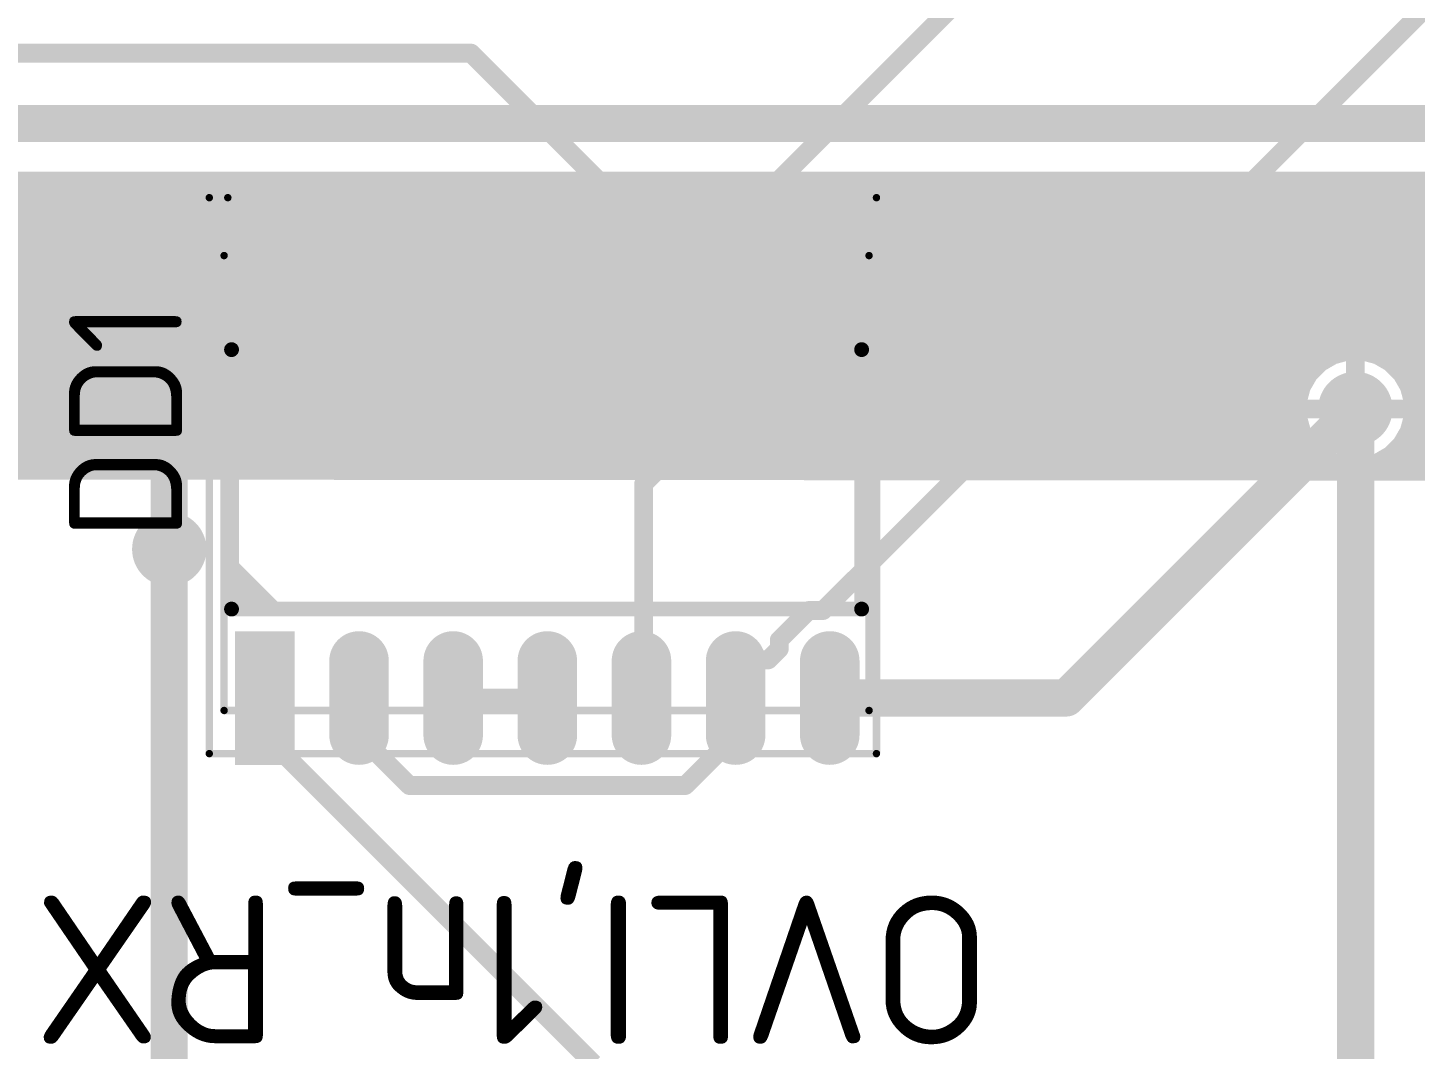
# Model space of a CAD drawing. Header units: inches. Extents: x 0 to 220, y -79 to 15.
# Drawn here: x 80.29 to 99.01, y -22.94 to -9.16 of the extents above; entities that cross this region are included whole.
import ezdxf

# ---------------------------------------------------------------- set-up
doc = ezdxf.new("R2010")
doc.units = ezdxf.units.IN
for name, color, linetype in [('Bottom Layer- Bottom', 5, 'Continuous'), ('Bottom Solder- Bot Mask', 6, 'Continuous'), ('Mechanical 13', 56, 'Continuous'), ('Mechanical 15', 56, 'Continuous'), ('Top Layer- Top', 1, 'Continuous'), ('Top Overlay- Top Silk', 2, 'Continuous'), ('Top Paste- Top Paste', 8, 'Continuous'), ('Top Solder- Top Mask', 216, 'Continuous')]:
    doc.layers.add(name, color=color, linetype=linetype)
doc.styles.add('GOST type B', font='', dxfattribs={"height": 0.2})
doc.styles.get('GOST type B').set_extended_font_data('GOST type B')

# ---------------------------------------------------------------- blocks, each defined once
blk = doc.blocks.new('14______41')
at = {"layer": 'Mechanical 13'}
h = blk.add_hatch(color=56, dxfattribs=at)
edge = h.paths.add_edge_path()
edge.add_arc((0.499999, 0), 0.2499995, 0, 360)
at = {"layer": 'Top Layer- Top'}
blk.add_hatch(color=7, dxfattribs=at).paths.add_polyline_path([(-0.7999996699999999, 0.2999994), (0.7999996699999999, 0.2999994), (0.7999996699999999, -0.2999994), (-0.7999996699999999, -0.2999994)])
h = blk.add_hatch(color=7, dxfattribs=at)
edge = h.paths.add_edge_path()
edge.add_arc((5.400000629999999, 0), 0.2999994, 90, 270)
edge.add_line((5.400000629999999, -0.2999994), (6.40000117, -0.2999994))
edge.add_arc((6.40000117, 0), 0.2999994, 270, 450)
edge.add_line((6.40000117, 0.2999994), (5.400000629999999, 0.2999994))
h = blk.add_hatch(color=7, dxfattribs=at)
edge = h.paths.add_edge_path()
edge.add_arc((-0.5000002699999999, -1.27), 0.2999994, 90, 270)
edge.add_line((-0.5000002699999999, -1.5699994), (0.5000002699999999, -1.5699994))
edge.add_arc((0.5000002699999999, -1.27), 0.2999994, 270, 450)
edge.add_line((0.5000002699999999, -0.9700006), (-0.5000002699999999, -0.9700006))
h = blk.add_hatch(color=7, dxfattribs=at)
edge = h.paths.add_edge_path()
edge.add_arc((5.400000629999999, -1.27), 0.2999994, 90, 270)
edge.add_line((5.400000629999999, -1.5699994), (6.40000117, -1.5699994))
edge.add_arc((6.40000117, -1.27), 0.2999994, 270, 450)
edge.add_line((6.40000117, -0.9700006), (5.400000629999999, -0.9700006))
h = blk.add_hatch(color=7, dxfattribs=at)
edge = h.paths.add_edge_path()
edge.add_arc((-0.5000028099999999, -2.54000254), 0.2999994, 90, 270)
edge.add_line((-0.5000028099999999, -2.84000194), (0.4999977299999999, -2.84000194))
edge.add_arc((0.49999773, -2.54000254), 0.2999994, 270, 450)
edge.add_line((0.49999773, -2.24000314), (-0.5000028099999998, -2.24000314))
h = blk.add_hatch(color=7, dxfattribs=at)
edge = h.paths.add_edge_path()
edge.add_arc((5.40000317, -2.54000254), 0.2999994, 90, 270)
edge.add_line((5.40000317, -2.84000194), (6.40000371, -2.84000194))
edge.add_arc((6.40000371, -2.54000254), 0.2999994, 270, 450)
edge.add_line((6.40000371, -2.24000314), (5.40000317, -2.24000314))
h = blk.add_hatch(color=7, dxfattribs=at)
edge = h.paths.add_edge_path()
edge.add_arc((-0.49999773, -3.81), 0.2999994, 90, 270)
edge.add_line((-0.49999773, -4.1099994), (0.5000028099999998, -4.1099994))
edge.add_arc((0.5000028099999999, -3.81), 0.2999994, 270, 450)
edge.add_line((0.5000028099999999, -3.5100006), (-0.4999977299999999, -3.5100006))
h = blk.add_hatch(color=7, dxfattribs=at)
edge = h.paths.add_edge_path()
edge.add_arc((5.400000629999999, -3.81), 0.2999994, 90, 270)
edge.add_line((5.400000629999999, -4.1099994), (6.40000117, -4.1099994))
edge.add_arc((6.40000117, -3.81), 0.2999994, 270, 450)
edge.add_line((6.40000117, -3.5100006), (5.400000629999999, -3.5100006))
h = blk.add_hatch(color=7, dxfattribs=at)
edge = h.paths.add_edge_path()
edge.add_arc((-0.5000002699999999, -5.08), 0.2999994, 90, 270)
edge.add_line((-0.5000002699999999, -5.3799994), (0.5000002699999999, -5.3799994))
edge.add_arc((0.5000002699999999, -5.08), 0.2999994, 270, 450)
edge.add_line((0.5000002699999999, -4.780000599999999), (-0.5000002699999999, -4.780000599999999))
h = blk.add_hatch(color=7, dxfattribs=at)
edge = h.paths.add_edge_path()
edge.add_arc((5.40000317, -5.08), 0.2999994, 90, 270)
edge.add_line((5.40000317, -5.3799994), (6.40000371, -5.3799994))
edge.add_arc((6.40000371, -5.08), 0.2999994, 270, 450)
edge.add_line((6.40000371, -4.780000599999999), (5.40000317, -4.780000599999999))
h = blk.add_hatch(color=7, dxfattribs=at)
edge = h.paths.add_edge_path()
edge.add_arc((-0.5000002699999999, -6.350002539999999), 0.2999994, 90, 270)
edge.add_line((-0.5000002699999999, -6.65000194), (0.5000002699999999, -6.65000194))
edge.add_arc((0.5000002699999999, -6.350002539999999), 0.2999994, 270, 450)
edge.add_line((0.5000002699999999, -6.050003139999999), (-0.5000002699999999, -6.050003139999999))
h = blk.add_hatch(color=7, dxfattribs=at)
edge = h.paths.add_edge_path()
edge.add_arc((5.400000629999999, -6.35), 0.2999994, 90, 270)
edge.add_line((5.400000629999999, -6.6499994), (6.40000117, -6.6499994))
edge.add_arc((6.40000117, -6.35), 0.2999994, 270, 450)
edge.add_line((6.40000117, -6.0500006), (5.400000629999999, -6.0500006))
h = blk.add_hatch(color=7, dxfattribs=at)
edge = h.paths.add_edge_path()
edge.add_arc((-0.5000002699999999, -7.61999746), 0.2999994, 90, 270)
edge.add_line((-0.5000002699999999, -7.919996859999999), (0.5000002699999999, -7.919996859999999))
edge.add_arc((0.5000002699999999, -7.61999746), 0.2999994, 270, 450)
edge.add_line((0.5000002699999999, -7.319998060000001), (-0.5000002699999999, -7.319998060000001))
h = blk.add_hatch(color=7, dxfattribs=at)
edge = h.paths.add_edge_path()
edge.add_arc((5.400000629999999, -7.62000254), 0.2999994, 90, 270)
edge.add_line((5.400000629999999, -7.92000194), (6.40000117, -7.92000194))
edge.add_arc((6.40000117, -7.62000254), 0.2999994, 270, 450)
edge.add_line((6.40000117, -7.320003139999999), (5.400000629999999, -7.320003139999999))
at = {"layer": 'Top Overlay- Top Silk'}
blk.add_hatch(color=2, dxfattribs=at).paths.add_polyline_path([(1.1999976, 0.4500016399999999), (1.20002554, -0.26997152), (1.9200241, 0.45002704)])
at = {"layer": 'Top Paste- Top Paste'}
blk.add_hatch(color=7, dxfattribs=at).paths.add_polyline_path([(-0.7999996699999999, 0.2999994), (0.7999996699999999, 0.2999994), (0.7999996699999999, -0.2999994), (-0.7999996699999999, -0.2999994)])
h = blk.add_hatch(color=7, dxfattribs=at)
edge = h.paths.add_edge_path()
edge.add_arc((5.400000629999999, 0), 0.2999994, 90, 270)
edge.add_line((5.400000629999999, -0.2999994), (6.40000117, -0.2999994))
edge.add_arc((6.40000117, 0), 0.2999994, 270, 450)
edge.add_line((6.40000117, 0.2999994), (5.400000629999999, 0.2999994))
h = blk.add_hatch(color=7, dxfattribs=at)
edge = h.paths.add_edge_path()
edge.add_arc((-0.5000002699999999, -1.27), 0.2999994, 90, 270)
edge.add_line((-0.5000002699999999, -1.5699994), (0.5000002699999999, -1.5699994))
edge.add_arc((0.5000002699999999, -1.27), 0.2999994, 270, 450)
edge.add_line((0.5000002699999999, -0.9700006), (-0.5000002699999999, -0.9700006))
h = blk.add_hatch(color=7, dxfattribs=at)
edge = h.paths.add_edge_path()
edge.add_arc((5.400000629999999, -1.27), 0.2999994, 90, 270)
edge.add_line((5.400000629999999, -1.5699994), (6.40000117, -1.5699994))
edge.add_arc((6.40000117, -1.27), 0.2999994, 270, 450)
edge.add_line((6.40000117, -0.9700006), (5.400000629999999, -0.9700006))
h = blk.add_hatch(color=7, dxfattribs=at)
edge = h.paths.add_edge_path()
edge.add_arc((-0.5000028099999999, -2.54000254), 0.2999994, 90, 270)
edge.add_line((-0.5000028099999999, -2.84000194), (0.4999977299999999, -2.84000194))
edge.add_arc((0.49999773, -2.54000254), 0.2999994, 270, 450)
edge.add_line((0.49999773, -2.24000314), (-0.5000028099999998, -2.24000314))
h = blk.add_hatch(color=7, dxfattribs=at)
edge = h.paths.add_edge_path()
edge.add_arc((5.40000317, -2.54000254), 0.2999994, 90, 270)
edge.add_line((5.40000317, -2.84000194), (6.40000371, -2.84000194))
edge.add_arc((6.40000371, -2.54000254), 0.2999994, 270, 450)
edge.add_line((6.40000371, -2.24000314), (5.40000317, -2.24000314))
h = blk.add_hatch(color=7, dxfattribs=at)
edge = h.paths.add_edge_path()
edge.add_arc((-0.49999773, -3.81), 0.2999994, 90, 270)
edge.add_line((-0.49999773, -4.1099994), (0.5000028099999998, -4.1099994))
edge.add_arc((0.5000028099999999, -3.81), 0.2999994, 270, 450)
edge.add_line((0.5000028099999999, -3.5100006), (-0.4999977299999999, -3.5100006))
h = blk.add_hatch(color=7, dxfattribs=at)
edge = h.paths.add_edge_path()
edge.add_arc((5.400000629999999, -3.81), 0.2999994, 90, 270)
edge.add_line((5.400000629999999, -4.1099994), (6.40000117, -4.1099994))
edge.add_arc((6.40000117, -3.81), 0.2999994, 270, 450)
edge.add_line((6.40000117, -3.5100006), (5.400000629999999, -3.5100006))
h = blk.add_hatch(color=7, dxfattribs=at)
edge = h.paths.add_edge_path()
edge.add_arc((-0.5000002699999999, -5.08), 0.2999994, 90, 270)
edge.add_line((-0.5000002699999999, -5.3799994), (0.5000002699999999, -5.3799994))
edge.add_arc((0.5000002699999999, -5.08), 0.2999994, 270, 450)
edge.add_line((0.5000002699999999, -4.780000599999999), (-0.5000002699999999, -4.780000599999999))
h = blk.add_hatch(color=7, dxfattribs=at)
edge = h.paths.add_edge_path()
edge.add_arc((5.40000317, -5.08), 0.2999994, 90, 270)
edge.add_line((5.40000317, -5.3799994), (6.40000371, -5.3799994))
edge.add_arc((6.40000371, -5.08), 0.2999994, 270, 450)
edge.add_line((6.40000371, -4.780000599999999), (5.40000317, -4.780000599999999))
h = blk.add_hatch(color=7, dxfattribs=at)
edge = h.paths.add_edge_path()
edge.add_arc((-0.5000002699999999, -6.350002539999999), 0.2999994, 90, 270)
edge.add_line((-0.5000002699999999, -6.65000194), (0.5000002699999999, -6.65000194))
edge.add_arc((0.5000002699999999, -6.350002539999999), 0.2999994, 270, 450)
edge.add_line((0.5000002699999999, -6.050003139999999), (-0.5000002699999999, -6.050003139999999))
h = blk.add_hatch(color=7, dxfattribs=at)
edge = h.paths.add_edge_path()
edge.add_arc((5.400000629999999, -6.35), 0.2999994, 90, 270)
edge.add_line((5.400000629999999, -6.6499994), (6.40000117, -6.6499994))
edge.add_arc((6.40000117, -6.35), 0.2999994, 270, 450)
edge.add_line((6.40000117, -6.0500006), (5.400000629999999, -6.0500006))
h = blk.add_hatch(color=7, dxfattribs=at)
edge = h.paths.add_edge_path()
edge.add_arc((-0.5000002699999999, -7.61999746), 0.2999994, 90, 270)
edge.add_line((-0.5000002699999999, -7.919996859999999), (0.5000002699999999, -7.919996859999999))
edge.add_arc((0.5000002699999999, -7.61999746), 0.2999994, 270, 450)
edge.add_line((0.5000002699999999, -7.319998060000001), (-0.5000002699999999, -7.319998060000001))
h = blk.add_hatch(color=7, dxfattribs=at)
edge = h.paths.add_edge_path()
edge.add_arc((5.400000629999999, -7.62000254), 0.2999994, 90, 270)
edge.add_line((5.400000629999999, -7.92000194), (6.40000117, -7.92000194))
edge.add_arc((6.40000117, -7.62000254), 0.2999994, 270, 450)
edge.add_line((6.40000117, -7.320003139999999), (5.400000629999999, -7.320003139999999))
at = {"layer": 'Top Solder- Top Mask'}
blk.add_hatch(color=7, dxfattribs=at).paths.add_polyline_path([(-0.90159967, 0.4015993999999999), (0.90159967, 0.4015993999999999), (0.90159967, -0.4015993999999999), (-0.90159967, -0.4015993999999999)])
h = blk.add_hatch(color=7, dxfattribs=at)
edge = h.paths.add_edge_path()
edge.add_arc((5.400000629999999, 0), 0.4015993999999999, 90, 270)
edge.add_line((5.400000629999999, -0.4015993999999999), (6.40000117, -0.4015993999999999))
edge.add_arc((6.40000117, 0), 0.4015993999999999, 270, 450)
edge.add_line((6.40000117, 0.4015993999999999), (5.400000629999999, 0.4015993999999999))
h = blk.add_hatch(color=7, dxfattribs=at)
edge = h.paths.add_edge_path()
edge.add_arc((-0.5000002699999999, -1.27), 0.4015993999999999, 90, 270)
edge.add_line((-0.5000002699999999, -1.6715994), (0.5000002699999999, -1.6715994))
edge.add_arc((0.5000002699999999, -1.27), 0.4015993999999999, 270, 450)
edge.add_line((0.5000002699999999, -0.8684005999999999), (-0.5000002699999999, -0.8684005999999999))
h = blk.add_hatch(color=7, dxfattribs=at)
edge = h.paths.add_edge_path()
edge.add_arc((5.400000629999999, -1.27), 0.4015993999999999, 90, 270)
edge.add_line((5.400000629999999, -1.6715994), (6.40000117, -1.6715994))
edge.add_arc((6.40000117, -1.27), 0.4015993999999999, 270, 450)
edge.add_line((6.40000117, -0.8684005999999999), (5.400000629999999, -0.8684005999999999))
h = blk.add_hatch(color=7, dxfattribs=at)
edge = h.paths.add_edge_path()
edge.add_arc((-0.5000028099999999, -2.54000254), 0.4015993999999999, 90, 270)
edge.add_line((-0.5000028099999999, -2.94160194), (0.4999977299999999, -2.94160194))
edge.add_arc((0.49999773, -2.54000254), 0.4015993999999999, 270, 450)
edge.add_line((0.49999773, -2.13840314), (-0.5000028099999998, -2.13840314))
h = blk.add_hatch(color=7, dxfattribs=at)
edge = h.paths.add_edge_path()
edge.add_arc((5.40000317, -2.54000254), 0.4015993999999999, 90, 270)
edge.add_line((5.40000317, -2.94160194), (6.40000371, -2.94160194))
edge.add_arc((6.40000371, -2.54000254), 0.4015993999999999, 270, 450)
edge.add_line((6.40000371, -2.13840314), (5.40000317, -2.13840314))
h = blk.add_hatch(color=7, dxfattribs=at)
edge = h.paths.add_edge_path()
edge.add_arc((-0.49999773, -3.81), 0.4015993999999999, 90, 270)
edge.add_line((-0.49999773, -4.211599399999999), (0.5000028099999998, -4.211599399999999))
edge.add_arc((0.5000028099999999, -3.81), 0.4015993999999999, 270, 450)
edge.add_line((0.5000028099999999, -3.4084006), (-0.4999977299999999, -3.4084006))
h = blk.add_hatch(color=7, dxfattribs=at)
edge = h.paths.add_edge_path()
edge.add_arc((5.400000629999999, -3.81), 0.4015993999999999, 90, 270)
edge.add_line((5.400000629999999, -4.211599399999999), (6.40000117, -4.211599399999999))
edge.add_arc((6.40000117, -3.81), 0.4015993999999999, 270, 450)
edge.add_line((6.40000117, -3.4084006), (5.400000629999999, -3.4084006))
h = blk.add_hatch(color=7, dxfattribs=at)
edge = h.paths.add_edge_path()
edge.add_arc((-0.5000002699999999, -5.08), 0.4015993999999999, 90, 270)
edge.add_line((-0.5000002699999999, -5.481599399999999), (0.5000002699999999, -5.481599399999999))
edge.add_arc((0.5000002699999999, -5.08), 0.4015993999999999, 270, 450)
edge.add_line((0.5000002699999999, -4.6784006), (-0.5000002699999999, -4.6784006))
h = blk.add_hatch(color=7, dxfattribs=at)
edge = h.paths.add_edge_path()
edge.add_arc((5.40000317, -5.08), 0.4015993999999999, 90, 270)
edge.add_line((5.40000317, -5.481599399999999), (6.40000371, -5.481599399999999))
edge.add_arc((6.40000371, -5.08), 0.4015993999999999, 270, 450)
edge.add_line((6.40000371, -4.6784006), (5.40000317, -4.6784006))
h = blk.add_hatch(color=7, dxfattribs=at)
edge = h.paths.add_edge_path()
edge.add_arc((-0.5000002699999999, -6.350002539999999), 0.4015993999999999, 90, 270)
edge.add_line((-0.5000002699999999, -6.75160194), (0.5000002699999999, -6.75160194))
edge.add_arc((0.5000002699999999, -6.350002539999999), 0.4015993999999999, 270, 450)
edge.add_line((0.5000002699999999, -5.94840314), (-0.5000002699999999, -5.94840314))
h = blk.add_hatch(color=7, dxfattribs=at)
edge = h.paths.add_edge_path()
edge.add_arc((5.400000629999999, -6.35), 0.4015993999999999, 90, 270)
edge.add_line((5.400000629999999, -6.7515994), (6.40000117, -6.7515994))
edge.add_arc((6.40000117, -6.35), 0.4015993999999999, 270, 450)
edge.add_line((6.40000117, -5.9484006), (5.400000629999999, -5.9484006))
h = blk.add_hatch(color=7, dxfattribs=at)
edge = h.paths.add_edge_path()
edge.add_arc((-0.5000002699999999, -7.61999746), 0.4015993999999999, 90, 270)
edge.add_line((-0.5000002699999999, -8.021596859999999), (0.5000002699999999, -8.021596859999999))
edge.add_arc((0.5000002699999999, -7.61999746), 0.4015993999999999, 270, 450)
edge.add_line((0.5000002699999999, -7.21839806), (-0.5000002699999999, -7.21839806))
h = blk.add_hatch(color=7, dxfattribs=at)
edge = h.paths.add_edge_path()
edge.add_arc((5.400000629999999, -7.62000254), 0.4015993999999999, 90, 270)
edge.add_line((5.400000629999999, -8.02160194), (6.40000117, -8.02160194))
edge.add_arc((6.40000117, -7.62000254), 0.4015993999999999, 270, 450)
edge.add_line((6.40000117, -7.218403139999999), (5.400000629999999, -7.218403139999999))
at = {"layer": 'Mechanical 13'}
for points in [[(-0.16826484, 0.5500497, 0.0999998, 0.0999998, 0), (5.96853772, 0.5500497, 0.0999998, 0.0999998, 0)], [(-0.16826484, 0.5500497, 0.0999998, 0.0999998, 0), (-0.16826484, -8.150001479999998, 0.0999998, 0.0999998, 0)], [(5.96853772, 0.5500497, 0.0999998, 0.0999998, 0), (5.96853772, -8.1499964, 0.0999998, 0.0999998, 0)], [(5.96853772, -8.1499964, 0.0999998, 0.0999998, 0), (-0.16826484, -8.150001479999998, 0.0999998, 0.0999998, 0)]]:
    blk.add_lwpolyline(points, format="xyseb", dxfattribs=at)
for points in [[(-0.19326352, 0.5500497, 0.0499999, 0.0499999, 1), (-0.14326616, 0.5500497, 0.0499999, 0.0499999, 1)], [(-0.19326352, 0.5500497, 0.0499999, 0.0499999, 1), (-0.14326616, 0.5500497, 0.0499999, 0.0499999, 1)], [(5.94353904, 0.5500497, 0.0499999, 0.0499999, 1), (5.9935364, 0.5500497, 0.0499999, 0.0499999, 1)], [(5.94353904, 0.5500497, 0.0499999, 0.0499999, 1), (5.9935364, 0.5500497, 0.0499999, 0.0499999, 1)], [(-0.19326352, -8.150001479999998, 0.0499999, 0.0499999, 1), (-0.14326616, -8.150001479999998, 0.0499999, 0.0499999, 1)], [(-0.19326352, -8.150001479999998, 0.0499999, 0.0499999, 1), (-0.14326616, -8.150001479999998, 0.0499999, 0.0499999, 1)], [(5.94353904, -8.1499964, 0.0499999, 0.0499999, 1), (5.9935364, -8.1499964, 0.0499999, 0.0499999, 1)], [(5.94353904, -8.1499964, 0.0499999, 0.0499999, 1), (5.9935364, -8.1499964, 0.0499999, 0.0499999, 1)]]:
    blk.add_lwpolyline(points, format="xyseb", close=True, dxfattribs=at)
at = {"layer": 'Mechanical 15'}
for points in [[(-0.7499985, 0.75000104, 0.0999998, 0.0999998, 0), (-0.75000104, -8.24999874, 0.0999998, 0.0999998, 0)], [(-0.7499985, 0.75000104, 0.0999998, 0.0999998, 0), (6.7499992, 0.75000104, 0.0999998, 0.0999998, 0)], [(6.7499992, 0.75000104, 0.0999998, 0.0999998, 0), (6.7499992, 0.499999, 0.0999998, 0.0999998, 0)], [(6.7499992, 0.499999, 0.0999998, 0.0999998, 0), (6.750001739999999, -8.24999874, 0.0999998, 0.0999998, 0)], [(-0.75000104, -8.24999874, 0.0999998, 0.0999998, 0), (6.750001739999999, -8.24999874, 0.0999998, 0.0999998, 0)]]:
    blk.add_lwpolyline(points, format="xyseb", dxfattribs=at)
for points in [[(-0.77499718, 0.75000104, 0.0499999, 0.0499999, 1), (-0.72499982, 0.75000104, 0.0499999, 0.0499999, 1)], [(-0.77499718, 0.75000104, 0.0499999, 0.0499999, 1), (-0.72499982, 0.75000104, 0.0499999, 0.0499999, 1)], [(6.725000519999999, 0.75000104, 0.0499999, 0.0499999, 1), (6.774997879999999, 0.75000104, 0.0499999, 0.0499999, 1)], [(6.725000519999999, 0.75000104, 0.0499999, 0.0499999, 1), (6.774997879999999, 0.75000104, 0.0499999, 0.0499999, 1)], [(6.725000519999999, 0.499999, 0.0499999, 0.0499999, 1), (6.774997879999999, 0.499999, 0.0499999, 0.0499999, 1)], [(6.725000519999999, 0.499999, 0.0499999, 0.0499999, 1), (6.774997879999999, 0.499999, 0.0499999, 0.0499999, 1)], [(-0.77499972, -8.24999874, 0.0499999, 0.0499999, 1), (-0.72500236, -8.24999874, 0.0499999, 0.0499999, 1)], [(-0.77499972, -8.24999874, 0.0499999, 0.0499999, 1), (-0.72500236, -8.24999874, 0.0499999, 0.0499999, 1)], [(6.72500306, -8.24999874, 0.0499999, 0.0499999, 1), (6.775000419999999, -8.24999874, 0.0499999, 0.0499999, 1)], [(6.72500306, -8.24999874, 0.0499999, 0.0499999, 1), (6.775000419999999, -8.24999874, 0.0499999, 0.0499999, 1)]]:
    blk.add_lwpolyline(points, format="xyseb", close=True, dxfattribs=at)
at = {"layer": 'Top Overlay- Top Silk'}
for points in [[(1.1999976, 0.4500016399999999, 0.1999996, 0.1999996, 0), (4.7000033, 0.4499991, 0.1999996, 0.1999996, 0)], [(1.1999976, 0.4500016399999999, 0.1999996, 0.1999996, 0), (1.20000014, -8.04999914, 0.1999996, 0.1999996, 0)], [(4.7000033, 0.4499991, 0.1999996, 0.1999996, 0), (4.699998219999999, -8.04999914, 0.1999996, 0.1999996, 0)], [(1.20000014, -8.04999914, 0.1999996, 0.1999996, 0), (4.699998219999999, -8.04999914, 0.1999996, 0.1999996, 0)]]:
    blk.add_lwpolyline(points, format="xyseb", dxfattribs=at)
for points in [[(1.1499977, 0.4500016399999999, 0.0999998, 0.0999998, 1), (1.2499975, 0.4500016399999999, 0.0999998, 0.0999998, 1)], [(1.1499977, 0.4500016399999999, 0.0999998, 0.0999998, 1), (1.2499975, 0.4500016399999999, 0.0999998, 0.0999998, 1)], [(4.6500034, 0.4499991, 0.0999998, 0.0999998, 1), (4.7500032, 0.4499991, 0.0999998, 0.0999998, 1)], [(4.6500034, 0.4499991, 0.0999998, 0.0999998, 1), (4.7500032, 0.4499991, 0.0999998, 0.0999998, 1)], [(1.15000024, -8.04999914, 0.0999998, 0.0999998, 1), (1.25000004, -8.04999914, 0.0999998, 0.0999998, 1)], [(1.15000024, -8.04999914, 0.0999998, 0.0999998, 1), (1.25000004, -8.04999914, 0.0999998, 0.0999998, 1)], [(4.64999832, -8.04999914, 0.0999998, 0.0999998, 1), (4.74999812, -8.04999914, 0.0999998, 0.0999998, 1)], [(4.64999832, -8.04999914, 0.0999998, 0.0999998, 1), (4.74999812, -8.04999914, 0.0999998, 0.0999998, 1)]]:
    blk.add_lwpolyline(points, format="xyseb", close=True, dxfattribs=at)

msp = doc.modelspace()

# ---------------------------------------------------------------- hatches: boundary and pattern name
at = {"layer": 'Bottom Layer- Bottom'}
h = msp.add_hatch(color=5, dxfattribs=at)
h.paths.add_polyline_path([(218.99999888, -19.90000084), (216.04287246, -19.90000084), (215.90399542, -19.71901314), (215.90399542, -19.4809872), (215.84239026, -19.25107148), (215.72337602, -19.0449327), (215.55506546, -18.87662214), (215.34892668, -18.7576079), (215.2436894, -18.72941136), (215.2436894, -18.47059044), (215.3489343, -18.44239136), (215.55507308, -18.32337712), (215.72338364, -18.15506656), (215.84239788, -17.94892778), (215.90400304, -17.71901206), (215.90400304, -17.48098358), (215.84239788, -17.25106786), (215.72338364, -17.04492908), (215.55507308, -16.87661852), (215.3489343, -16.75760428), (215.24371226, -16.72941028), (215.24371226, -16.4705919), (215.3489343, -16.4423979), (215.55507308, -16.32338366), (215.72338364, -16.1550731), (215.84239788, -15.94893432), (215.90400304, -15.7190186), (215.90400304, -15.48099012), (215.84239788, -15.2510744), (215.72338364, -15.04493562), (215.55507308, -14.87662506), (215.3489343, -14.75761082), (215.24369448, -14.72941174), (215.24369448, -14.47059336), (215.34893684, -14.44239428), (215.55507562, -14.32338004), (215.72338618, -14.15506948), (215.84240042, -13.9489307), (215.90400558, -13.71901498), (215.90400558, -13.4809865), (215.84240042, -13.25107078), (215.72338618, -13.044932), (215.55507562, -12.87662144), (215.34893684, -12.7576072), (215.24369702, -12.72940812), (215.24369702, -12.47058974), (215.34893684, -12.44239066), (215.55507562, -12.32337642), (215.72338618, -12.15506586), (215.84240042, -11.94892708), (215.90400558, -11.71901136), (215.90400558, -11.48098288), (215.84240042, -11.25106716), (215.72338618, -11.04492838), (215.55507562, -10.87661782), (215.34893684, -10.75760358), (215.24371226, -10.72940958), (215.24371226, -10.47058866), (215.34892922, -10.4423972), (215.555068, -10.32338296), (215.72337856, -10.1550724), (215.8423928, -9.94893362), (215.90186182, -9.726993499999999), (215.00000434, -9.726993499999999), (215.00000434, -9.4729935), (215.90185674, -9.4729935), (215.8423928, -9.251073700000001), (215.72337856, -9.04493492), (215.555068, -8.87662436), (215.34892922, -8.757610119999999), (215.2436894, -8.72941104), (215.2436894, -8.47059266), (215.34893176, -8.44239358), (215.55507054, -8.323379339999999), (215.7233811, -8.15506878), (215.84239534, -7.94893), (215.9040005, -7.71901428), (215.9040005, -7.480985799999999), (215.84239534, -7.251070079999999), (215.7233811, -7.044931299999999), (215.55507054, -6.87662074), (215.34893176, -6.7576065), (215.11901604, -6.69600134), (214.88098756, -6.69600134), (214.65107184, -6.7576065), (214.44493306, -6.87662074), (214.2766225, -7.044931299999999), (214.15760826, -7.251070079999999), (214.15399892, -7.2645397), (213.90399942, -7.23162638), (213.90399942, -6.6959988), (213.12700834, -6.6959988), (213.12700834, -7.599984799999999), (213.00000834, -7.599984799999999), (213.00000834, -7.726984799999999), (212.09600202, -7.726984799999999), (212.09600202, -8.5039962), (212.63164738, -8.5039962), (212.6645607, -8.753995699999999), (212.6510733, -8.757610119999999), (212.44493452, -8.87662436), (212.27662396, -9.04493492), (212.15760972, -9.251073700000001), (212.09600456, -9.48098942), (212.09600456, -9.719017899999999), (212.15760972, -9.94893362), (212.27662396, -10.1550724), (212.44493452, -10.32338296), (212.6510733, -10.4423972), (212.7563055, -10.47059374), (212.7563055, -10.72941212), (212.65106822, -10.7576112), (212.44492944, -10.87662544), (212.27661888, -11.044936), (212.15760464, -11.25107478), (212.09599948, -11.4809905), (212.09599948, -11.71901898), (212.15760464, -11.9489347), (212.27661888, -12.15507348), (212.44492944, -12.32338404), (212.65106822, -12.44239828), (212.7563055, -12.47059482), (212.7563055, -12.72941574), (212.65107076, -12.75761228), (212.44493198, -12.87662652), (212.27662142, -13.04493708), (212.15760718, -13.25107586), (212.09814578, -13.47299312), (213.00000834, -13.47299312), (213.00000834, -13.72699312), (212.09813816, -13.72699312), (212.15760718, -13.94893578), (212.27662142, -14.15507456), (212.44493198, -14.32338512), (212.65107076, -14.44239936), (212.75628772, -14.47059082), (212.75628772, -14.72941174), (212.65107076, -14.7576032), (212.44493198, -14.87661744), (212.27662142, -15.044928), (212.15760718, -15.25106678), (212.09600202, -15.4809825), (212.09600202, -15.71901098), (212.15760718, -15.9489267), (212.27662142, -16.15506548), (212.44493198, -16.32337604), (212.65107076, -16.44239028), (212.75631058, -16.47058936), (212.75631058, -16.72940774), (212.65107076, -16.75760682), (212.44493198, -16.87662106), (212.27662142, -17.04493162), (212.15760718, -17.2510704), (212.09814578, -17.47298512), (213.0000058, -17.47298512), (213.0000058, -17.72698512), (212.09813816, -17.72698512), (212.15760718, -17.94893032), (212.27662142, -18.1550691), (212.44493198, -18.32337966), (212.65107076, -18.4423939), (212.75629788, -18.4705879), (212.75629788, -18.72940882), (212.65106314, -18.75760536), (212.44492436, -18.8766196), (212.2766138, -19.04493016), (212.15759956, -19.25106894), (212.0959944, -19.48098466), (212.0959944, -19.7190106), (211.95711482, -19.90000084), (210.07527708, -19.90000084), (208.88846462, -18.71318838), (208.88846462, -18.09549848), (208.85889394, -17.94683736), (208.77468532, -17.82081272), (205.74196088, -14.78808828), (205.78899914, -14.61253618), (205.78899914, -14.37845994), (205.72841506, -14.15235676), (205.61137694, -13.94963936), (205.44585784, -13.78412026), (205.24314044, -13.66708214), (205.01703726, -13.60649806), (204.78296102, -13.60649806), (204.55685784, -13.66708214), (204.35414044, -13.78412026), (204.18862134, -13.94963936), (204.07158322, -14.15235676), (204.01099914, -14.37845994), (204.01099914, -14.52259732), (203.76099964, -14.58958474), (203.7113782, -14.50363876), (203.5458591, -14.33811966), (203.3431417, -14.22108154), (203.11703852, -14.16049746), (202.88296228, -14.16049746), (202.6568591, -14.22108154), (202.4541417, -14.33811966), (202.2886226, -14.50363876), (202.17158448, -14.70635616), (202.1110004, -14.93245934), (202.1110004, -15.16653304), (202.04664442, -15.25040384), (201.77983012, -15.27061208), (201.57711526, -15.15357396), (201.35101208, -15.09298988), (201.11693584, -15.09298988), (200.89083266, -15.15357396), (200.68811526, -15.27061208), (200.6451283, -15.31359904), (173.26689756, -15.31359904), (173.24999894, -15.26948686), (173.19999904, -15.31948676), (137.18450846, -15.29393944), (137.08102886, -15.04386628), (137.12333002, -15.00156512), (137.20943094, -14.8524341), (137.24304022, -14.72699874), (135.95696202, -14.72699874), (135.9905713, -14.8524341), (136.07667222, -15.00156512), (136.11829012, -15.04318302), (136.0146632, -15.2931114), (72.63029923999999, -15.24815086), (72.52332967999999, -15.00156258), (72.6094306, -14.8524341), (72.64303987999999, -14.72699874), (71.35696168, -14.72699874), (71.39057095999999, -14.8524341), (71.47667188, -15.00156258), (71.36880824, -15.24725678), (32.2208398, -15.21948696), (32.2208398, -11.10000066), (132.03123454, -11.10000066), (132.0475642, -11.10942914), (132.21389864, -11.15399852), (132.38610048, -11.15399852), (132.55243492, -11.10942914), (132.56876458, -11.10000066), (173.29999884, -11.10000066), (173.32097416, -11.07902534), (179.32680162, -11.07902534), (179.84600048, -11.5982242), (179.84600048, -11.61159984), (179.89056986, -11.77793428), (179.97667078, -11.9270653), (180.0984333, -12.04882782), (180.24756432, -12.13492874), (180.41389876, -12.17949812), (180.5861006, -12.17949812), (180.75243504, -12.13492874), (180.90156606, -12.04882782), (181.02332858, -11.9270653), (181.1094295, -11.77793428), (181.15399888, -11.61159984), (181.15399888, -11.439398), (181.12442566, -11.32902738), (181.20803992, -11.16474526), (181.28607634, -11.07902534), (201.17059842, -11.07902534), (201.97481068, -10.27481308), (204.87773604, -10.29980922), (204.89999914, -10.30000734), (204.99999894, -10.40000714), (205.11967612, -10.2803325), (205.1196685, -10.16611886), (205.1196685, -7.129955259999999), (205.17861936, -7.071004400000001), (205.09999874, -6.99238378), (205.09999874, -1.39999974), (218.99999888, -1.39999974)])
h.paths.add_polyline_path([(212.87300834, -6.6959988), (212.09600202, -6.6959988), (212.09600202, -7.472984799999999), (212.87300834, -7.472984799999999)], flags=0)
h.paths.add_polyline_path([(166.68215584, -11.6569617), (166.68215584, -12.1730008), (167.19819494, -12.1730008), (167.16458566, -12.04756544), (167.07848474, -11.89843442), (166.95672222, -11.7766719), (166.8075912, -11.69057098)], flags=0)
h.paths.add_polyline_path([(166.42815584, -11.6569617), (166.30272048, -11.69057098), (166.15358946, -11.7766719), (166.03182694, -11.89843442), (165.94572602, -12.04756544), (165.91211674, -12.1730008), (166.42815584, -12.1730008)], flags=0)
h.paths.add_polyline_path([(63.52700019999999, -12.3569603), (63.52700019999999, -12.8729994), (64.0430393, -12.8729994), (64.00943002, -12.74756404), (63.9233291, -12.59843302), (63.80156658, -12.4766705), (63.65243556, -12.39056958)], flags=0)
h.paths.add_polyline_path([(63.2730002, -12.3569603), (63.14756484, -12.39056958), (62.99843382, -12.4766705), (62.87667129999999, -12.59843302), (62.79057038, -12.74756404), (62.7569611, -12.8729994), (63.2730002, -12.8729994)], flags=0)
h.paths.add_polyline_path([(43.52699702, -12.3826016), (43.52699702, -12.8986407), (44.04303612, -12.8986407), (44.00942684, -12.77320534), (43.92332592, -12.62407432), (43.8015634, -12.5023118), (43.65243237999999, -12.41621088)], flags=0)
h.paths.add_polyline_path([(43.27299702, -12.3826016), (43.14756165999999, -12.41621088), (42.99843064, -12.5023118), (42.87666812, -12.62407432), (42.7905672, -12.77320534), (42.75695792, -12.8986407), (43.27299702, -12.8986407)], flags=0)
h.paths.add_polyline_path([(159.92700044, -12.40760536), (159.92700044, -12.92364446), (160.44303954, -12.92364446), (160.40943026, -12.7982091), (160.32332934, -12.64907808), (160.20156682, -12.52731556), (160.0524358, -12.44121464)], flags=0)
h.paths.add_polyline_path([(159.67300044, -12.40760536), (159.54756508, -12.44121464), (159.39843406, -12.52731556), (159.27667154, -12.64907808), (159.19057062, -12.7982091), (159.15696134, -12.92364446), (159.67300044, -12.92364446)], flags=0)
h.paths.add_polyline_path([(167.19819494, -12.4270008), (166.68215584, -12.4270008), (166.68215584, -12.9430399), (166.8075912, -12.90943062), (166.95672222, -12.8233297), (167.07848474, -12.70156718), (167.16458566, -12.55243616)], flags=0)
h.paths.add_polyline_path([(166.42815584, -12.4270008), (165.91211674, -12.4270008), (165.94572602, -12.55243616), (166.03182694, -12.70156718), (166.15358946, -12.8233297), (166.30272048, -12.90943062), (166.42815584, -12.9430399)], flags=0)
h.paths.add_polyline_path([(130.62700062, -12.5569599), (130.62700062, -13.072999), (131.14303972, -13.072999), (131.10943044, -12.94756364), (131.02332952, -12.79843262), (130.901567, -12.6766701), (130.75243598, -12.59056918)], flags=0)
h.paths.add_polyline_path([(130.37300062, -12.5569599), (130.24756526, -12.59056918), (130.09843424, -12.6766701), (129.97667172, -12.79843262), (129.8905708, -12.94756364), (129.85696152, -13.072999), (130.37300062, -13.072999)], flags=0)
h.paths.add_polyline_path([(156.52699962, -12.6569597), (156.52699962, -13.1729988), (157.04303872, -13.1729988), (157.00942944, -13.04756344), (156.92332852, -12.89843242), (156.801566, -12.7766699), (156.65243498, -12.69056898)], flags=0)
h.paths.add_polyline_path([(156.27299962, -12.6569597), (156.14756426, -12.69056898), (155.99843324, -12.7766699), (155.87667072, -12.89843242), (155.7905698, -13.04756344), (155.75696052, -13.1729988), (156.27299962, -13.1729988)], flags=0)
h.paths.add_polyline_path([(59.22700117999999, -12.74510278), (59.22700117999999, -13.26114188), (59.74304028, -13.26114188), (59.709431, -13.13570652), (59.62333008, -12.9865755), (59.50156755999999, -12.86481298), (59.35243653999999, -12.77871206)], flags=0)
h.paths.add_polyline_path([(58.97300118, -12.74510278), (58.84756581999999, -12.77871206), (58.69843479999999, -12.86481298), (58.57667228, -12.9865755), (58.49057135999999, -13.13570652), (58.45696208, -13.26114188), (58.97300118, -13.26114188)], flags=0)
h.paths.add_polyline_path([(39.92699914, -12.7451104), (39.92699914, -13.2611495), (40.44303824, -13.2611495), (40.40942896, -13.13571414), (40.32332804, -12.98658312), (40.20156552, -12.8648206), (40.0524345, -12.77871968)], flags=0)
h.paths.add_polyline_path([(39.67299913999999, -12.7451104), (39.54756378, -12.77871968), (39.39843276, -12.8648206), (39.27667024, -12.98658312), (39.19056931999999, -13.13571414), (39.15696004, -13.2611495), (39.67299913999999, -13.2611495)], flags=0)
h.paths.add_polyline_path([(64.0430393, -13.1269994), (63.52700019999999, -13.1269994), (63.52700019999999, -13.6430385), (63.65243556, -13.60942922), (63.80156658, -13.5233283), (63.9233291, -13.40156578), (64.00943002, -13.25243476)], flags=0)
h.paths.add_polyline_path([(63.2730002, -13.1269994), (62.7569611, -13.1269994), (62.79057038, -13.25243476), (62.87667129999999, -13.40156578), (62.99843382, -13.5233283), (63.14756484, -13.60942922), (63.2730002, -13.6430385)], flags=0)
h.paths.add_polyline_path([(44.04303612, -13.1526407), (43.52699702, -13.1526407), (43.52699702, -13.6686798), (43.65243237999999, -13.63507052), (43.8015634, -13.5489696), (43.92332592, -13.42720708), (44.00942684, -13.27807606)], flags=0)
h.paths.add_polyline_path([(43.27299702, -13.1526407), (42.75695792, -13.1526407), (42.7905672, -13.27807606), (42.87666812, -13.42720708), (42.99843064, -13.5489696), (43.14756165999999, -13.63507052), (43.27299702, -13.6686798)], flags=0)
h.paths.add_polyline_path([(160.44303954, -13.17764446), (159.92700044, -13.17764446), (159.92700044, -13.69368356), (160.0524358, -13.66007428), (160.20156682, -13.57397336), (160.32332934, -13.45221084), (160.40943026, -13.30307982)], flags=0)
h.paths.add_polyline_path([(159.67300044, -13.17764446), (159.15696134, -13.17764446), (159.19057062, -13.30307982), (159.27667154, -13.45221084), (159.39843406, -13.57397336), (159.54756508, -13.66007428), (159.67300044, -13.69368356)], flags=0)
h.paths.add_polyline_path([(131.14303972, -13.326999), (130.62700062, -13.326999), (130.62700062, -13.8430381), (130.75243598, -13.80942882), (130.901567, -13.7233279), (131.02332952, -13.60156538), (131.10943044, -13.45243436)], flags=0)
h.paths.add_polyline_path([(130.37300062, -13.326999), (129.85696152, -13.326999), (129.8905708, -13.45243436), (129.97667172, -13.60156538), (130.09843424, -13.7233279), (130.24756526, -13.80942882), (130.37300062, -13.8430381)], flags=0)
h.paths.add_polyline_path([(209.50432064, -5.333997459999999), (209.2702444, -5.333997459999999), (209.04414122, -5.39458154), (208.84142382, -5.511619659999999), (208.67590472, -5.677138759999999), (208.5588666, -5.87985616), (208.49828252, -6.105959339999999), (208.49828252, -6.2132337), (208.4265199, -6.372392639999999), (208.26736096, -6.44415526), (208.1600866, -6.44415526), (207.93398342, -6.50473934), (207.73126602, -6.62177746), (207.56574692, -6.78729656), (207.4487088, -6.990013959999999), (207.38812472, -7.21611714), (207.38812472, -7.450193379999999), (207.4487088, -7.676296559999999), (207.56574692, -7.87901396), (207.73126602, -8.04453306), (207.88865966, -8.1354041), (207.88865966, -12.9771267), (207.91823034, -13.12578528), (208.00243896, -13.25181246), (208.25944378, -13.50881728), (208.18862096, -13.5796401), (208.07158284, -13.7823575), (208.01099876, -14.00846068), (208.01099876, -14.24253692), (208.07158284, -14.4686401), (208.18862096, -14.6713575), (208.35414006, -14.8368766), (208.55685746, -14.95391472), (208.78296064, -15.0144988), (209.01703688, -15.0144988), (209.24314006, -14.95391472), (209.44585746, -14.8368766), (209.61137656, -14.6713575), (209.72841468, -14.4686401), (209.78899876, -14.24253692), (209.78899876, -14.00846068), (209.74922236, -13.86001038), (209.9126866, -13.74144826), (209.97079164, -13.72098856), (210.15685934, -13.82841532), (210.38296252, -13.8889994), (210.61703876, -13.8889994), (210.84314194, -13.82841532), (211.04585934, -13.7113772), (211.21137844, -13.5458581), (211.32841656, -13.3431407), (211.38900064, -13.11703752), (211.38900064, -12.88296128), (211.32841656, -12.6568581), (211.21137844, -12.4541407), (211.04585934, -12.2886216), (210.95320776, -12.2351292), (210.95320776, -7.33572828), (210.9532103, -7.33571558), (210.91870948, -7.1622793), (210.82046736, -7.01524886), (210.24859398, -6.44337548), (210.27628252, -6.340035579999999), (210.27628252, -6.105959339999999), (210.21569844, -5.87985616), (210.09866032, -5.677138759999999), (209.93314122, -5.511619659999999), (209.73042382, -5.39458154)], flags=0)
h.paths.add_polyline_path([(157.04303872, -13.4269988), (156.52699962, -13.4269988), (156.52699962, -13.9430379), (156.65243498, -13.90942862), (156.801566, -13.8233277), (156.92332852, -13.70156518), (157.00942944, -13.55243416)], flags=0)
h.paths.add_polyline_path([(156.27299962, -13.4269988), (155.75696052, -13.4269988), (155.7905698, -13.55243416), (155.87667072, -13.70156518), (155.99843324, -13.8233277), (156.14756426, -13.90942862), (156.27299962, -13.9430379)], flags=0)
h.paths.add_polyline_path([(59.74304028, -13.51514188), (59.22700117999999, -13.51514188), (59.22700117999999, -14.03118098), (59.35243653999999, -13.9975717), (59.50156755999999, -13.91147078), (59.62333008, -13.78970826), (59.709431, -13.64057724)], flags=0)
h.paths.add_polyline_path([(58.97300118, -13.51514188), (58.45696208, -13.51514188), (58.49057135999999, -13.64057724), (58.57667228, -13.78970826), (58.69843479999999, -13.91147078), (58.84756581999999, -13.9975717), (58.97300118, -14.03118098)], flags=0)
h.paths.add_polyline_path([(40.44303824, -13.5151495), (39.92699914, -13.5151495), (39.92699914, -14.0311886), (40.0524345, -13.99757932), (40.20156552, -13.9114784), (40.32332804, -13.78971588), (40.40942896, -13.64058486)], flags=0)
h.paths.add_polyline_path([(39.67299913999999, -13.5151495), (39.15696004, -13.5151495), (39.19056931999999, -13.64058486), (39.27667024, -13.78971588), (39.39843276, -13.9114784), (39.54756378, -13.99757932), (39.67299913999999, -14.0311886)], flags=0)
h.paths.add_polyline_path([(98.32699917999999, -13.65696024), (98.32699917999999, -14.17299934), (98.84303828, -14.17299934), (98.809429, -14.04756398), (98.72332808, -13.89843296), (98.60156556, -13.77667044), (98.45243453999998, -13.69056952)], flags=0)
h.paths.add_polyline_path([(98.07299918, -13.65696024), (97.94756381999998, -13.69056952), (97.79843279999999, -13.77667044), (97.67667028, -13.89843296), (97.59056936, -14.04756398), (97.55696008, -14.17299934), (98.07299918, -14.17299934)], flags=0)
h.paths.add_polyline_path([(136.72700112, -13.95695964), (136.72700112, -14.47299874), (137.24304022, -14.47299874), (137.20943094, -14.34756338), (137.12333002, -14.19843236), (137.0015675, -14.07666984), (136.85243648, -13.99056892)], flags=0)
h.paths.add_polyline_path([(136.47300112, -13.95695964), (136.34756576, -13.99056892), (136.19843474, -14.07666984), (136.07667222, -14.19843236), (135.9905713, -14.34756338), (135.95696202, -14.47299874), (136.47300112, -14.47299874)], flags=0)
h.paths.add_polyline_path([(72.12700078, -13.95695964), (72.12700078, -14.47299874), (72.64303987999999, -14.47299874), (72.6094306, -14.34756338), (72.52332967999999, -14.19843236), (72.40156716, -14.07666984), (72.25243614, -13.99056892)], flags=0)
h.paths.add_polyline_path([(71.87300078, -13.95695964), (71.74756542, -13.99056892), (71.5984344, -14.07666984), (71.47667188, -14.19843236), (71.39057095999999, -14.34756338), (71.35696168, -14.47299874), (71.87300078, -14.47299874)], flags=0)
h.paths.add_polyline_path([(98.84303828, -14.42699934), (98.32699917999999, -14.42699934), (98.32699917999999, -14.94303844), (98.45243453999998, -14.90942916), (98.60156556, -14.82332824), (98.72332808, -14.70156572), (98.809429, -14.5524347)], flags=0)
h.paths.add_polyline_path([(98.07299918, -14.42699934), (97.55696008, -14.42699934), (97.59056936, -14.5524347), (97.67667028, -14.70156572), (97.79843279999999, -14.82332824), (97.94756381999998, -14.90942916), (98.07299918, -14.94303844)], flags=0)
h = msp.add_hatch(color=7, dxfattribs=at)
edge = h.paths.add_edge_path()
edge.add_arc((98.19999917999999, -14.29999934), 0.3999992, 0, 360)
h = msp.add_hatch(color=7, dxfattribs=at)
edge = h.paths.add_edge_path()
edge.add_arc((82.20000069999999, -16.19199708), 0.3999992, 0, 360)
at = {"layer": 'Bottom Solder- Bot Mask'}
h = msp.add_hatch(color=7, dxfattribs=at)
edge = h.paths.add_edge_path()
edge.add_arc((98.19999917999999, -14.29999934), 0.5015992, 0, 360)
h = msp.add_hatch(color=7, dxfattribs=at)
edge = h.paths.add_edge_path()
edge.add_arc((82.20000069999999, -16.19199708), 0.5015992, 0, 360)
at = {"layer": 'Top Layer- Top'}
h = msp.add_hatch(color=7, dxfattribs=at)
edge = h.paths.add_edge_path()
edge.add_arc((98.19999917999999, -14.29999934), 0.3999992, 0, 360)
h = msp.add_hatch(color=7, dxfattribs=at)
edge = h.paths.add_edge_path()
edge.add_arc((82.20000069999999, -16.19199708), 0.3999992, 0, 360)
at = {"layer": 'Top Solder- Top Mask'}
h = msp.add_hatch(color=7, dxfattribs=at)
edge = h.paths.add_edge_path()
edge.add_arc((98.19999917999999, -14.29999934), 0.5015992, 0, 360)
h = msp.add_hatch(color=7, dxfattribs=at)
edge = h.paths.add_edge_path()
edge.add_arc((82.20000069999999, -16.19199708), 0.5015992, 0, 360)

# ---------------------------------------------------------------- linework, layer by layer
at = {"layer": 'Bottom Layer- Bottom'}
for points in [[(65.90000027999999, -10.44999942, 0.499999, 0.499999, 0), (132.24999966, -10.44999942, 0.499999, 0.499999, 0)], [(82.20000069999999, -23.29999912, 0.499999, 0.499999, 0), (82.20000069999999, -16.19199708, 0.499999, 0.499999, 0)]]:
    msp.add_lwpolyline(points, format="xyseb", dxfattribs=at)
msp.add_lwpolyline([(82.07500221999999, -16.19199708, 0.2499995, 0.2499995, 1), (82.32499917999999, -16.19199708, 0.2499995, 0.2499995, 1)], format="xyseb", close=True, dxfattribs=at)
at = {"layer": 'Top Layer- Top'}
for points in [[(89.84000065999999, -11.79999926, 0.254, 0.254, 0), (97.36326983999999, -4.27673008, 0.254, 0.254, 0)], [(91.02100413999999, -17.01900076, 0.254, 0.254, 0), (103.20927542, -4.83072948, 0.254, 0.254, 0)], [(79.94879107999999, -9.49999878, 0.254, 0.254, 0), (86.27000272, -9.49999878, 0.254, 0.254, 0)], [(86.27000272, -9.49999878, 0.254, 0.254, 0), (88.57000065999999, -11.79999672, 0.254, 0.254, 0)], [(88.57000065999999, -12.29999826, 0.254, 0.254, 0), (88.57000065999999, -11.79999672, 0.254, 0.254, 0)], [(89.84000065999999, -12.3000008, 0.254, 0.254, 0), (89.84000065999999, -11.79999926, 0.254, 0.254, 0)], [(83.49000065999999, -12.43304346, 0.499999, 0.499999, 0), (83.49000065999999, -12.3000008, 0.499999, 0.499999, 0)], [(82.20000069999999, -13.01213298, 0.499999, 0.499999, 0), (82.73289777999999, -12.4792359, 0.499999, 0.499999, 0)], [(82.73289777999999, -12.4792359, 0.499999, 0.499999, 0), (83.44380822, -12.4792359, 0.499999, 0.499999, 0)], [(83.44380822, -12.4792359, 0.499999, 0.499999, 0), (83.49000065999999, -12.43304346, 0.499999, 0.499999, 0)], [(88.57000065999999, -12.29999826, 0.254, 0.254, 0), (88.57000319999999, -12.3000008, 0.254, 0.254, 0)], [(88.57000319999999, -12.3000008, 0.254, 0.254, 0), (89.84000065999999, -12.3000008, 0.254, 0.254, 0)], [(91.1100032, -12.80000234, 0.254, 0.254, 0), (91.1100032, -12.3000008, 0.254, 0.254, 0)], [(88.6000006, -15.31000494, 0.254, 0.254, 0), (91.1100032, -12.80000234, 0.254, 0.254, 0)], [(82.20000069999999, -16.19199708, 0.499999, 0.499999, 0), (82.20000069999999, -13.01213298, 0.499999, 0.499999, 0)], [(94.29999681999999, -18.2000017, 0.499999, 0.499999, 0), (98.19999917999999, -14.29999934, 0.499999, 0.499999, 0)], [(98.19999917999999, -14.29999934, 0.499999, 0.499999, 0), (98.20399968, -14.30399984, 0.499999, 0.499999, 0)], [(98.20399968, -32.50876404, 0.499999, 0.499999, 0), (98.20399968, -14.30399984, 0.499999, 0.499999, 0)], [(88.6000006, -18.2000017, 0.254, 0.254, 0), (88.6000006, -15.31000494, 0.254, 0.254, 0)], [(90.42899872, -17.417923, 0.254, 0.254, 0), (90.82792095999999, -17.01900076, 0.254, 0.254, 0)], [(90.82792095999999, -17.01900076, 0.254, 0.254, 0), (91.02100413999999, -17.01900076, 0.254, 0.254, 0)], [(90.42899872, -17.53634034, 0.254, 0.254, 0), (90.42899872, -17.417923, 0.254, 0.254, 0)], [(88.57000065999999, -18.2000017, 0.254, 0.254, 0), (88.57000065999999, -17.70000016, 0.254, 0.254, 0)], [(89.8400032, -17.8449605, 0.254, 0.254, 0), (89.9998327, -17.685131, 0.254, 0.254, 0)], [(89.9998327, -17.685131, 0.254, 0.254, 0), (90.28020805999999, -17.685131, 0.254, 0.254, 0)], [(90.28020805999999, -17.685131, 0.254, 0.254, 0), (90.42899872, -17.53634034, 0.254, 0.254, 0)], [(89.8400032, -18.2000017, 0.254, 0.254, 0), (89.8400032, -17.8449605, 0.254, 0.254, 0)], [(91.10999811999999, -18.2000017, 0.499999, 0.499999, 0), (94.29999681999999, -18.2000017, 0.499999, 0.499999, 0)], [(83.49000065999999, -18.70000324, 0.254, 0.254, 0), (83.49000065999999, -18.2000017, 0.254, 0.254, 0)], [(84.76000066, -18.70000324, 0.254, 0.254, 0), (84.76000066, -18.2000017, 0.254, 0.254, 0)], [(86.0300032, -18.20000424, 0.254, 0.254, 0), (86.03000574, -18.2000017, 0.254, 0.254, 0)], [(86.03000574, -18.2000017, 0.254, 0.254, 0), (87.29999812, -18.2000017, 0.254, 0.254, 0)], [(87.29999812, -18.2000017, 0.254, 0.254, 0), (87.30000066, -18.19999916, 0.254, 0.254, 0)], [(89.8400032, -18.70000324, 0.254, 0.254, 0), (89.8400032, -18.2000017, 0.254, 0.254, 0)], [(83.49000065999999, -18.70000324, 0.254, 0.254, 0), (87.92221937999999, -23.13222196, 0.254, 0.254, 0)], [(84.76000066, -18.70000324, 0.254, 0.254, 0), (85.44100259999999, -19.38100518, 0.254, 0.254, 0)], [(89.15900126, -19.38100518, 0.254, 0.254, 0), (89.8400032, -18.70000324, 0.254, 0.254, 0)], [(85.44100259999999, -19.38100518, 0.254, 0.254, 0), (89.15900126, -19.38100518, 0.254, 0.254, 0)]]:
    msp.add_lwpolyline(points, format="xyseb", dxfattribs=at)
for points in [[(86.20650272, -9.49999878, 0.127, 0.127, 1), (86.33350272, -9.49999878, 0.127, 0.127, 1)], [(86.20650272, -9.49999878, 0.127, 0.127, 1), (86.33350272, -9.49999878, 0.127, 0.127, 1)], [(88.50650066, -11.79999672, 0.127, 0.127, 1), (88.63350066, -11.79999672, 0.127, 0.127, 1)], [(88.50650066, -11.79999672, 0.127, 0.127, 1), (88.63350066, -11.79999672, 0.127, 0.127, 1)], [(89.77650066, -11.79999926, 0.127, 0.127, 1), (89.90350065999999, -11.79999926, 0.127, 0.127, 1)], [(89.77650066, -11.79999926, 0.127, 0.127, 1), (89.90350065999999, -11.79999926, 0.127, 0.127, 1)], [(83.36500217999999, -12.3000008, 0.2499995, 0.2499995, 1), (83.61499914, -12.3000008, 0.2499995, 0.2499995, 1)], [(82.6078993, -12.4792359, 0.2499995, 0.2499995, 1), (82.85789625999999, -12.4792359, 0.2499995, 0.2499995, 1)], [(82.6078993, -12.4792359, 0.2499995, 0.2499995, 1), (82.85789625999999, -12.4792359, 0.2499995, 0.2499995, 1)], [(83.31880973999999, -12.4792359, 0.2499995, 0.2499995, 1), (83.5688067, -12.4792359, 0.2499995, 0.2499995, 1)], [(83.31880973999999, -12.4792359, 0.2499995, 0.2499995, 1), (83.5688067, -12.4792359, 0.2499995, 0.2499995, 1)], [(83.36500217999999, -12.43304346, 0.2499995, 0.2499995, 1), (83.61499914, -12.43304346, 0.2499995, 0.2499995, 1)], [(83.36500217999999, -12.43304346, 0.2499995, 0.2499995, 1), (83.61499914, -12.43304346, 0.2499995, 0.2499995, 1)], [(88.50650066, -12.29999826, 0.127, 0.127, 1), (88.63350066, -12.29999826, 0.127, 0.127, 1)], [(88.50650066, -12.29999826, 0.127, 0.127, 1), (88.63350066, -12.29999826, 0.127, 0.127, 1)], [(88.5065032, -12.3000008, 0.127, 0.127, 1), (88.63350319999999, -12.3000008, 0.127, 0.127, 1)], [(88.5065032, -12.3000008, 0.127, 0.127, 1), (88.63350319999999, -12.3000008, 0.127, 0.127, 1)], [(89.77650066, -12.3000008, 0.127, 0.127, 1), (89.90350065999999, -12.3000008, 0.127, 0.127, 1)], [(89.77650066, -12.3000008, 0.127, 0.127, 1), (89.90350065999999, -12.3000008, 0.127, 0.127, 1)], [(91.04650319999999, -12.3000008, 0.127, 0.127, 1), (91.1735032, -12.3000008, 0.127, 0.127, 1)], [(91.04650319999999, -12.80000234, 0.127, 0.127, 1), (91.1735032, -12.80000234, 0.127, 0.127, 1)], [(91.04650319999999, -12.80000234, 0.127, 0.127, 1), (91.1735032, -12.80000234, 0.127, 0.127, 1)], [(82.07500221999999, -13.01213298, 0.2499995, 0.2499995, 1), (82.32499917999999, -13.01213298, 0.2499995, 0.2499995, 1)], [(82.07500221999999, -13.01213298, 0.2499995, 0.2499995, 1), (82.32499917999999, -13.01213298, 0.2499995, 0.2499995, 1)], [(98.07500069999999, -14.29999934, 0.2499995, 0.2499995, 1), (98.32499766, -14.29999934, 0.2499995, 0.2499995, 1)], [(98.07500069999999, -14.29999934, 0.2499995, 0.2499995, 1), (98.32499766, -14.29999934, 0.2499995, 0.2499995, 1)], [(98.0790012, -14.30399984, 0.2499995, 0.2499995, 1), (98.32899816, -14.30399984, 0.2499995, 0.2499995, 1)], [(98.0790012, -14.30399984, 0.2499995, 0.2499995, 1), (98.32899816, -14.30399984, 0.2499995, 0.2499995, 1)], [(88.5365006, -15.31000494, 0.127, 0.127, 1), (88.66350059999999, -15.31000494, 0.127, 0.127, 1)], [(88.5365006, -15.31000494, 0.127, 0.127, 1), (88.66350059999999, -15.31000494, 0.127, 0.127, 1)], [(82.07500221999999, -16.19199708, 0.2499995, 0.2499995, 1), (82.32499917999999, -16.19199708, 0.2499995, 0.2499995, 1)], [(90.76442096, -17.01900076, 0.127, 0.127, 1), (90.89142095999999, -17.01900076, 0.127, 0.127, 1)], [(90.76442096, -17.01900076, 0.127, 0.127, 1), (90.89142095999999, -17.01900076, 0.127, 0.127, 1)], [(90.95750414, -17.01900076, 0.127, 0.127, 1), (91.08450413999999, -17.01900076, 0.127, 0.127, 1)], [(90.95750414, -17.01900076, 0.127, 0.127, 1), (91.08450413999999, -17.01900076, 0.127, 0.127, 1)], [(90.36549871999999, -17.417923, 0.127, 0.127, 1), (90.49249871999999, -17.417923, 0.127, 0.127, 1)], [(90.36549871999999, -17.417923, 0.127, 0.127, 1), (90.49249871999999, -17.417923, 0.127, 0.127, 1)], [(88.50650066, -17.70000016, 0.127, 0.127, 1), (88.63350066, -17.70000016, 0.127, 0.127, 1)], [(89.9363327, -17.685131, 0.127, 0.127, 1), (90.06333269999999, -17.685131, 0.127, 0.127, 1)], [(89.9363327, -17.685131, 0.127, 0.127, 1), (90.06333269999999, -17.685131, 0.127, 0.127, 1)], [(90.21670805999999, -17.685131, 0.127, 0.127, 1), (90.34370805999998, -17.685131, 0.127, 0.127, 1)], [(90.21670805999999, -17.685131, 0.127, 0.127, 1), (90.34370805999998, -17.685131, 0.127, 0.127, 1)], [(90.36549871999999, -17.53634034, 0.127, 0.127, 1), (90.49249871999999, -17.53634034, 0.127, 0.127, 1)], [(90.36549871999999, -17.53634034, 0.127, 0.127, 1), (90.49249871999999, -17.53634034, 0.127, 0.127, 1)], [(89.7765032, -17.8449605, 0.127, 0.127, 1), (89.9035032, -17.8449605, 0.127, 0.127, 1)], [(89.7765032, -17.8449605, 0.127, 0.127, 1), (89.9035032, -17.8449605, 0.127, 0.127, 1)], [(90.98499963999998, -18.2000017, 0.2499995, 0.2499995, 1), (91.23499659999999, -18.2000017, 0.2499995, 0.2499995, 1)], [(94.17499834, -18.2000017, 0.2499995, 0.2499995, 1), (94.42499529999999, -18.2000017, 0.2499995, 0.2499995, 1)], [(94.17499834, -18.2000017, 0.2499995, 0.2499995, 1), (94.42499529999999, -18.2000017, 0.2499995, 0.2499995, 1)], [(83.42650065999999, -18.2000017, 0.127, 0.127, 1), (83.55350066, -18.2000017, 0.127, 0.127, 1)], [(84.69650066, -18.2000017, 0.127, 0.127, 1), (84.82350066, -18.2000017, 0.127, 0.127, 1)], [(85.96650319999999, -18.20000424, 0.127, 0.127, 1), (86.0935032, -18.20000424, 0.127, 0.127, 1)], [(85.96650574, -18.2000017, 0.127, 0.127, 1), (86.09350574, -18.2000017, 0.127, 0.127, 1)], [(85.96650574, -18.2000017, 0.127, 0.127, 1), (86.09350574, -18.2000017, 0.127, 0.127, 1)], [(87.23649812, -18.2000017, 0.127, 0.127, 1), (87.36349811999999, -18.2000017, 0.127, 0.127, 1)], [(87.23649812, -18.2000017, 0.127, 0.127, 1), (87.36349811999999, -18.2000017, 0.127, 0.127, 1)], [(87.23650065999999, -18.19999916, 0.127, 0.127, 1), (87.36350066, -18.19999916, 0.127, 0.127, 1)], [(88.50650066, -18.2000017, 0.127, 0.127, 1), (88.63350066, -18.2000017, 0.127, 0.127, 1)], [(88.5365006, -18.2000017, 0.127, 0.127, 1), (88.66350059999999, -18.2000017, 0.127, 0.127, 1)], [(89.7765032, -18.2000017, 0.127, 0.127, 1), (89.9035032, -18.2000017, 0.127, 0.127, 1)], [(89.7765032, -18.2000017, 0.127, 0.127, 1), (89.9035032, -18.2000017, 0.127, 0.127, 1)], [(83.42650065999999, -18.70000324, 0.127, 0.127, 1), (83.55350066, -18.70000324, 0.127, 0.127, 1)], [(83.42650065999999, -18.70000324, 0.127, 0.127, 1), (83.55350066, -18.70000324, 0.127, 0.127, 1)], [(84.69650066, -18.70000324, 0.127, 0.127, 1), (84.82350066, -18.70000324, 0.127, 0.127, 1)], [(84.69650066, -18.70000324, 0.127, 0.127, 1), (84.82350066, -18.70000324, 0.127, 0.127, 1)], [(89.7765032, -18.70000324, 0.127, 0.127, 1), (89.9035032, -18.70000324, 0.127, 0.127, 1)], [(89.7765032, -18.70000324, 0.127, 0.127, 1), (89.9035032, -18.70000324, 0.127, 0.127, 1)], [(85.3775026, -19.38100518, 0.127, 0.127, 1), (85.5045026, -19.38100518, 0.127, 0.127, 1)], [(85.3775026, -19.38100518, 0.127, 0.127, 1), (85.5045026, -19.38100518, 0.127, 0.127, 1)], [(89.09550125999999, -19.38100518, 0.127, 0.127, 1), (89.22250125999999, -19.38100518, 0.127, 0.127, 1)], [(89.09550125999999, -19.38100518, 0.127, 0.127, 1), (89.22250125999999, -19.38100518, 0.127, 0.127, 1)]]:
    msp.add_lwpolyline(points, format="xyseb", close=True, dxfattribs=at)

# ---------------------------------------------------------------- block references
at = {"rotation": 90}
msp.add_blockref('14______41', (83.49000065999999, -18.2000017), dxfattribs=at)

# ---------------------------------------------------------------- texts
at = {"layer": 'Top Overlay- Top Silk', "style": 'GOST type B'}
for s, height, rotation, p in [('DD1', 1.524, 90, (82.37183931999999, -16.07316318)), ('OVLI,1n_RX', 2.00000108, 180, (93.29999882, -20.86477666))]:
    msp.add_text(s, height=height, rotation=rotation, dxfattribs=at).set_placement(p)

doc.saveas('drawing.dxf')
